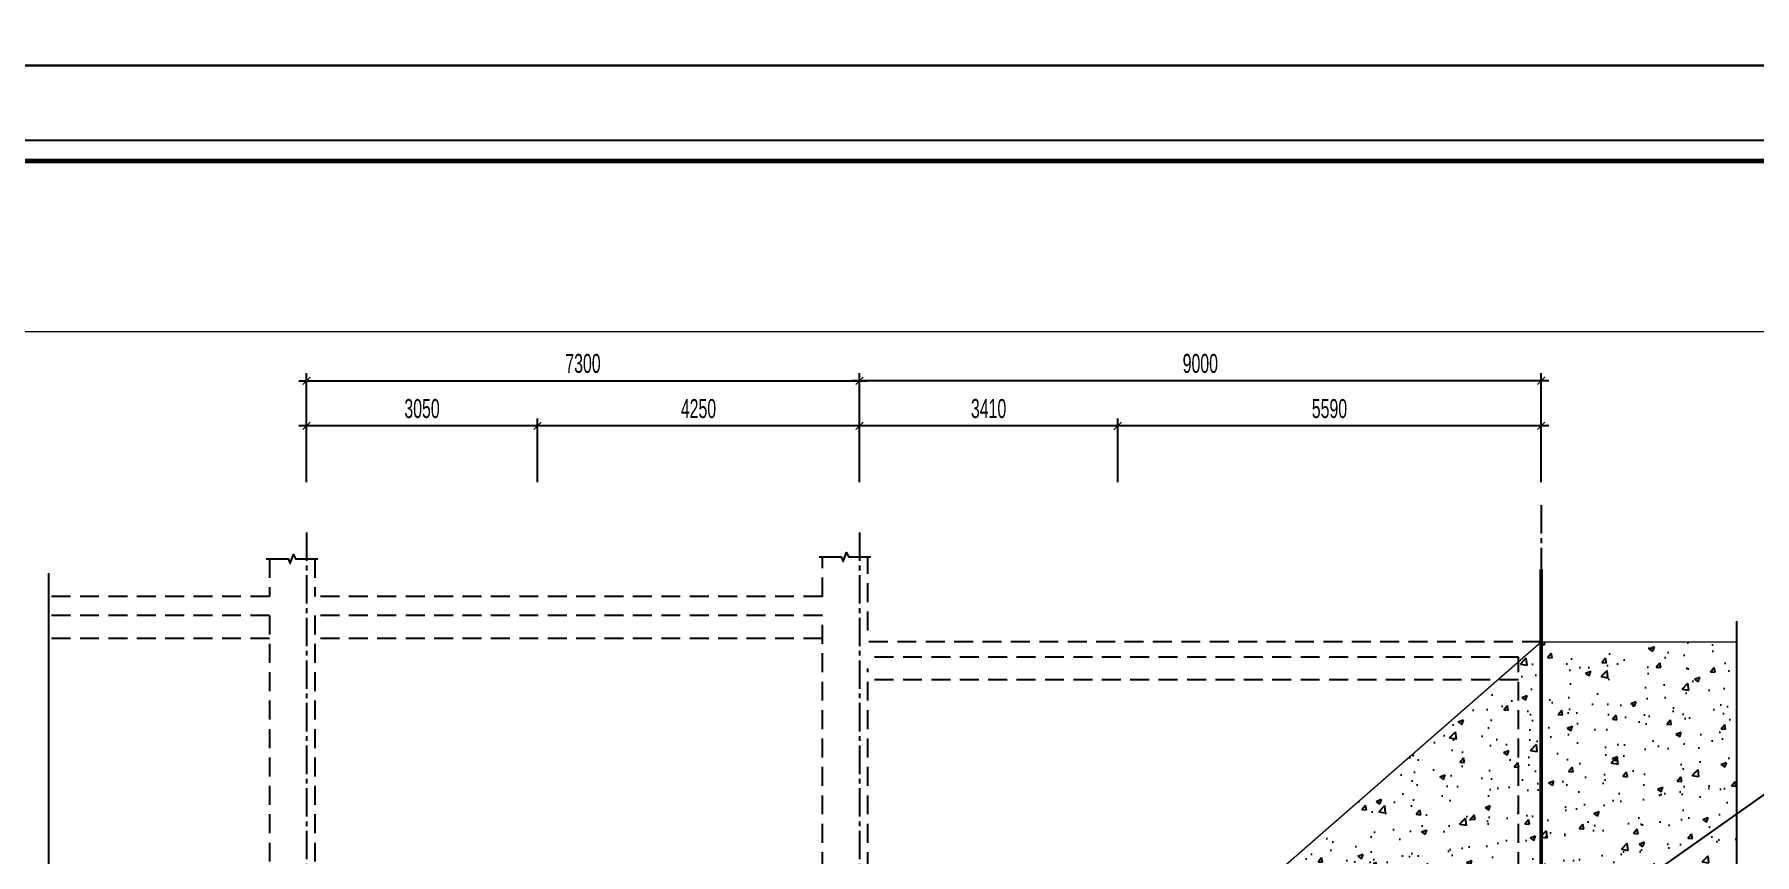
# Model space of a CAD drawing. Extents: x 71 to 3057337, y -14 to 345257.
# Drawn here: x 2984424 to 3029843, y 110589 to 132240 of the extents above; entities that cross this region are included whole.
import ezdxf

# ---------------------------------------------------------------- set-up
doc = ezdxf.new("R2010")
doc.units = 0
doc.header["$LTSCALE"] = 1000
doc.header["$MEASUREMENT"] = 0
doc.header["$PDMODE"] = 3
doc.linetypes.add('CENTER2', pattern=[1.125, 0.75, -0.125, 0.125, -0.125])
doc.linetypes.add('HIDDEN', pattern=[0.375, 0.25, -0.125])
doc.layers.get('0').update_dxf_attribs({"linetype": 'CONTINUOUS'})
doc.layers.get('Defpoints').update_dxf_attribs({"linetype": 'CONTINUOUS'})
doc.layers.add('A-WALL', color=4, linetype='CONTINUOUS', lineweight=9)
doc.layers.add('KCS_CHI', color=1, linetype='CONTINUOUS', lineweight=15)
for name, color, linetype in [('CDC-KHUNGTEN', 7, 'CONTINUOUS'), ('CDC.01.AXIS', 160, 'CENTER2'), ('CDC.02.DIM', 1, 'CONTINUOUS'), ('CDC.04.HIDDEN', 8, 'HIDDEN'), ('CDC.06.TEXT', 2, 'CONTINUOUS'), ('CDC.10.HATCH', 9, 'CONTINUOUS'), ('CHI', 1, 'CONTINUOUS'), ('DIM', 1, 'CONTINUOUS'), ('hiddend', 146, 'HIDDEN')]:
    doc.layers.add(name, color=color, linetype=linetype)
doc.layers.add('KCS_Plotter', color=11, linetype='CONTINUOUS', plot=False)
doc.styles.add('ARIAL', font='arial.ttf', dxfattribs={"width": 0.6})
doc.dimstyles.new('D-25', dxfattribs={"dimtxt": 500, "dimasz": 200, "dimexe": 200, "dimexo": 0, "dimgap": 200, "dimtad": 1, "dimdec": 0, "dimlfac": 0.5, "dimzin": 13, "dimdsep": 46, "dimtxsty": 'ARIAL', "dimblk": 'ARCHTICK', "dimcen": 0, "dimdle": 200, "dimclrd": 1, "dimclre": 1, "dimclrt": 2, "dimadec": 0, "dimazin": 0, "dimtfac": 1, "dimtdec": 0, "dimtix": 1, "dimtmove": 2, "dimatfit": 3, "dimldrblk": 'ARCHTICK', "dimfxl": 1, "dimtolj": 1, "dimtzin": 13, "dimarcsym": 0})

# ---------------------------------------------------------------- blocks, each defined once
blk = doc.blocks.new('_ARCHTICK')
at = {"color": 0, "linetype": 'ByBlock', "const_width": 0.15}
blk.add_lwpolyline([(-0.5, -0.5), (0.5, 0.5)], dxfattribs=at)
blk = doc.blocks.new('*D161')
at = {"layer": 'CDC.02.DIM', "color": 1, "lineweight": -2, "transparency": 16777216}
for p, q in [((3024408, 123097), (3006008, 123097)), ((3006208, 120418), (3006208, 123297)), ((3024208, 120418), (3024208, 123297))]:
    blk.add_line(p, q, dxfattribs=at)
at = {"layer": 'Defpoints', "color": 0, "transparency": 16777216}
for p in [(3006208, 123097), (3006208, 120418), (3024208, 120418)]:
    blk.add_point(p, dxfattribs=at)
at = {"layer": 'CDC.02.DIM', "color": 1, "lineweight": -2, "transparency": 16777216, "xscale": 200, "yscale": 200, "zscale": 200, "rotation": 180}
blk.add_blockref('_ARCHTICK', (3006208, 123097), dxfattribs=at)
at = {"layer": 'CDC.02.DIM', "color": 1, "lineweight": -2, "transparency": 16777216, "xscale": 200, "yscale": 200, "zscale": 200}
blk.add_blockref('_ARCHTICK', (3024208, 123097), dxfattribs=at)
at = {"layer": 'CDC.02.DIM', "color": 2, "transparency": 16777216, "insert": (3015208, 123552), "char_height": 500, "attachment_point": 5, "style": 'ARIAL'}
blk.add_mtext('\\A1;9000', dxfattribs=at)
blk = doc.blocks.new('*D162')
at = {"layer": 'A-WALL', "color": 1, "lineweight": -2, "transparency": 16777216}
for p, q in [((3006408, 121905), (2997508, 121905)), ((2997708, 120418), (2997708, 122105)), ((3006208, 120418), (3006208, 122105))]:
    blk.add_line(p, q, dxfattribs=at)
at = {"layer": 'Defpoints', "color": 0, "transparency": 16777216}
for p in [(2997708, 121905), (2997708, 120418), (3006208, 120418)]:
    blk.add_point(p, dxfattribs=at)
at = {"layer": 'A-WALL', "color": 1, "lineweight": -2, "transparency": 16777216, "xscale": 200, "yscale": 200, "zscale": 200, "rotation": 180}
blk.add_blockref('_ARCHTICK', (2997708, 121905), dxfattribs=at)
at = {"layer": 'A-WALL', "color": 1, "lineweight": -2, "transparency": 16777216, "xscale": 200, "yscale": 200, "zscale": 200}
blk.add_blockref('_ARCHTICK', (3006208, 121905), dxfattribs=at)
at = {"layer": 'A-WALL', "color": 2, "transparency": 16777216, "insert": (3001958, 122360), "char_height": 500, "attachment_point": 5, "style": 'ARIAL'}
blk.add_mtext('\\A1;4250', dxfattribs=at)
blk = doc.blocks.new('*D163')
at = {"layer": 'A-WALL', "color": 1, "lineweight": -2, "transparency": 16777216}
for p, q in [((2997908, 121905), (2991408, 121905)), ((2991608, 120418), (2991608, 122105)), ((2997708, 120418), (2997708, 122105))]:
    blk.add_line(p, q, dxfattribs=at)
at = {"layer": 'Defpoints', "color": 0, "transparency": 16777216}
for p in [(2991608, 121905), (2991608, 120418), (2997708, 120418)]:
    blk.add_point(p, dxfattribs=at)
at = {"layer": 'A-WALL', "color": 1, "lineweight": -2, "transparency": 16777216, "xscale": 200, "yscale": 200, "zscale": 200, "rotation": 180}
blk.add_blockref('_ARCHTICK', (2991608, 121905), dxfattribs=at)
at = {"layer": 'A-WALL', "color": 1, "lineweight": -2, "transparency": 16777216, "xscale": 200, "yscale": 200, "zscale": 200}
blk.add_blockref('_ARCHTICK', (2997708, 121905), dxfattribs=at)
at = {"layer": 'A-WALL', "color": 2, "transparency": 16777216, "insert": (2994658, 122361), "char_height": 500, "attachment_point": 5, "style": 'ARIAL'}
blk.add_mtext('\\A1;3050', dxfattribs=at)
blk = doc.blocks.new('*D164')
at = {"layer": 'A-WALL', "color": 1, "lineweight": -2, "transparency": 16777216}
for p, q in [((2991408, 123097), (3006408, 123097)), ((2991608, 120418), (2991608, 123297)), ((3006208, 120418), (3006208, 123297))]:
    blk.add_line(p, q, dxfattribs=at)
at = {"layer": 'Defpoints', "color": 0, "transparency": 16777216}
for p in [(3006208, 123097), (2991608, 120418), (3006208, 120418)]:
    blk.add_point(p, dxfattribs=at)
at = {"layer": 'A-WALL', "color": 1, "lineweight": -2, "transparency": 16777216, "xscale": 200, "yscale": 200, "zscale": 200, "rotation": 180}
blk.add_blockref('_ARCHTICK', (2991608, 123097), dxfattribs=at)
at = {"layer": 'A-WALL', "color": 1, "lineweight": -2, "transparency": 16777216, "xscale": 200, "yscale": 200, "zscale": 200}
blk.add_blockref('_ARCHTICK', (3006208, 123097), dxfattribs=at)
at = {"layer": 'A-WALL', "color": 2, "transparency": 16777216, "insert": (2998908, 123552), "char_height": 500, "attachment_point": 5, "style": 'ARIAL'}
blk.add_mtext('\\A1;7300', dxfattribs=at)
blk = doc.blocks.new('*D165')
at = {"layer": 'CDC.02.DIM', "color": 1, "lineweight": -2, "transparency": 16777216}
for p, q in [((3024408, 121905), (3012828, 121905)), ((3013028, 120418), (3013028, 122105)), ((3024208, 120418), (3024208, 122105))]:
    blk.add_line(p, q, dxfattribs=at)
at = {"layer": 'Defpoints', "color": 0, "transparency": 16777216}
for p in [(3013028, 121905), (3013028, 120418), (3024208, 120418)]:
    blk.add_point(p, dxfattribs=at)
at = {"layer": 'CDC.02.DIM', "color": 1, "lineweight": -2, "transparency": 16777216, "xscale": 200, "yscale": 200, "zscale": 200, "rotation": 180}
blk.add_blockref('_ARCHTICK', (3013028, 121905), dxfattribs=at)
at = {"layer": 'CDC.02.DIM', "color": 1, "lineweight": -2, "transparency": 16777216, "xscale": 200, "yscale": 200, "zscale": 200}
blk.add_blockref('_ARCHTICK', (3024208, 121905), dxfattribs=at)
at = {"layer": 'CDC.02.DIM', "color": 2, "transparency": 16777216, "insert": (3018618, 122360), "char_height": 500, "attachment_point": 5, "style": 'ARIAL'}
blk.add_mtext('\\A1;5590', dxfattribs=at)
blk = doc.blocks.new('*D166')
at = {"layer": 'CDC.02.DIM', "color": 1, "lineweight": -2, "transparency": 16777216}
for p, q in [((3013228, 121905), (3006008, 121905)), ((3006208, 120418), (3006208, 122105)), ((3013028, 120418), (3013028, 122105))]:
    blk.add_line(p, q, dxfattribs=at)
at = {"layer": 'Defpoints', "color": 0, "transparency": 16777216}
for p in [(3006208, 121905), (3006208, 120418), (3013028, 120418)]:
    blk.add_point(p, dxfattribs=at)
at = {"layer": 'CDC.02.DIM', "color": 1, "lineweight": -2, "transparency": 16777216, "xscale": 200, "yscale": 200, "zscale": 200, "rotation": 180}
blk.add_blockref('_ARCHTICK', (3006208, 121905), dxfattribs=at)
at = {"layer": 'CDC.02.DIM', "color": 1, "lineweight": -2, "transparency": 16777216, "xscale": 200, "yscale": 200, "zscale": 200}
blk.add_blockref('_ARCHTICK', (3013028, 121905), dxfattribs=at)
at = {"layer": 'CDC.02.DIM', "color": 2, "transparency": 16777216, "insert": (3009618, 122361), "char_height": 500, "attachment_point": 5, "style": 'ARIAL'}
blk.add_mtext('\\A1;3410', dxfattribs=at)
blk = doc.blocks.new('*D176')
at = {"layer": 'CDC.02.DIM', "color": 1, "lineweight": -2, "transparency": 16777216}
for p, q in [((3024408, 121905), (3012828, 121905)), ((3013028, 120418), (3013028, 122105)), ((3024208, 120418), (3024208, 122105))]:
    blk.add_line(p, q, dxfattribs=at)
at = {"layer": 'Defpoints', "color": 0, "transparency": 16777216}
for p in [(3013028, 121905), (3013028, 120418), (3024208, 120418)]:
    blk.add_point(p, dxfattribs=at)
at = {"layer": 'CDC.02.DIM', "color": 1, "lineweight": -2, "transparency": 16777216, "xscale": 200, "yscale": 200, "zscale": 200, "rotation": 180}
blk.add_blockref('_ARCHTICK', (3013028, 121905), dxfattribs=at)
at = {"layer": 'CDC.02.DIM', "color": 1, "lineweight": -2, "transparency": 16777216, "xscale": 200, "yscale": 200, "zscale": 200}
blk.add_blockref('_ARCHTICK', (3024208, 121905), dxfattribs=at)
at = {"layer": 'CDC.02.DIM', "color": 2, "transparency": 16777216, "insert": (3018618, 122360), "char_height": 500, "attachment_point": 5, "style": 'ARIAL'}
blk.add_mtext('\\A1;5590', dxfattribs=at)
blk = doc.blocks.new('*D178')
at = {"layer": 'CDC.02.DIM', "color": 1, "lineweight": -2, "transparency": 16777216}
blk.add_line((3015486, 106503), (3018423, 106503), dxfattribs=at)
blk.add_arc((3013081, 106503), 5143, 360, 41.0798, dxfattribs=at)
at = {"layer": 'Defpoints', "color": 0, "transparency": 16777216}
for p in [(3024208, 116203), (3018077, 107720), (3008608, 106503), (3013028, 106457), (3015486, 106503)]:
    blk.add_point(p, dxfattribs=at)
at = {"layer": 'CDC.02.DIM', "color": 1, "lineweight": -2, "transparency": 16777216, "xscale": 200, "yscale": 200, "zscale": 200}
for p, rotation in [((3016957, 109882), 131.0797610086065), ((3018223, 106503), 269.9999999999998)]:
    blk.add_blockref('_ARCHTICK', p, dxfattribs=dict(at, rotation=rotation))
at = {"layer": 'CDC.02.DIM', "color": 2, "transparency": 16777216, "insert": (3018319, 108465), "char_height": 500, "attachment_point": 5, "rotation": 290.5399, "style": 'ARIAL'}
blk.add_mtext('\\A1;41°', dxfattribs=at)
blk = doc.blocks.new('KHUNG TEN')
at = {"layer": 'CDC-KHUNGTEN', "color": 8}
blk.add_lwpolyline([(75096, 1100), (83000, 1100), (83000, 58300), (3000, 58300), (3000, 1100), (75096, 1100)], dxfattribs=at)
at = {"layer": 'CDC-KHUNGTEN', "color": 255, "lineweight": 60}
blk.add_lwpolyline([(74900, 1400), (74900, 58000), (3300, 58000), (3300, 1400), (74900, 1400)], close=True, dxfattribs=at)
at = {"layer": 'Defpoints', "color": 1, "ltscale": 0.2}
blk.add_lwpolyline([(0, 0), (0, 59400), (84100, 59400), (84100, 0), (0, 0)], close=True, dxfattribs=at)

msp = doc.modelspace()

# ---------------------------------------------------------------- hatches: boundary and pattern name
at = {"layer": 'CDC.10.HATCH'}
h = msp.add_hatch(dxfattribs=at)
h.set_pattern_fill('AR-CONC', color=256, scale=200, style=0)
h.set_pattern_definition([(50, (0, 0), (1434.52037, -125.50427), [150, -1650]), (355, (0, 0), (-277.5027, 1504.3843), [120, -1320]), (100.4514, (119.5, -10.5), (1157.01876, 1378.8791), [127.4804, -1402.2842]), (46.1842, (0, 400), (2134.4821, -331.038), [225, -2475]), (96.6356, (177.9, 372.4), (1869.3254, 1948.2357), [191.2206, -2103.426]), (351.1842, (0, 400), (1869.3239, 1948.2372), [180, -1980]), (21, (200, 300), (1193.8141, -805.2378), [150, -1650]), (326, (200, 300), (486.63066, 1450.3001), [120, -1320]), (71.4514, (299.5, 232.9), (1680.44526, 645.061), [127.4804, -1402.2842]), (37.5, (0, 0), (24.31971, 665.78771), [0, -1304, 0, -1340, 0, -1325]), (7.5, (0, 0), (526.13907, 788.82342), [0, -764, 0, -1274, 0, -505]), (327.5, (-446, 0), (1067.64487, -45.10974), [0, -500, 0, -1560, 0, -2070]), (317.5, (-646, 0), (1166.37234, 200.20996), [0, -650, 0, -1036, 0, -1470])])
h.paths.add_polyline_path([(3029376.2, 104918.4), (3029082.6, 105045.9), (3029669.9, 105259.7), (3029376.2, 105387.2), (3029376.2, 116202.8), (3024208, 116202.8), (3013978, 107285), (3013978, 96102.8), (3029376.2, 96102.8)])
h.paths.add_polyline_path([(3015203.5, 99724.3), (3015203.5, 100881.3), (3015964, 100881.3), (3015964, 99724.3)], flags=24)
h.paths.add_polyline_path([(3015203.5, 106944.5), (3015203.5, 108061.2), (3015964, 108061.2), (3015964, 106944.5)], flags=24)
h.paths.add_polyline_path([(3018521.7, 108995.6), (3018820.1, 108199.1), (3018115.9, 107935.2), (3017817.5, 108731.8)], flags=24)
h.paths.add_polyline_path([(3015203.5, 104944.5), (3015203.5, 106061.2), (3015964, 106061.2), (3015964, 104944.5)], flags=24)

# ---------------------------------------------------------------- linework, layer by layer
at = {"layer": 'CDC.01.AXIS', "color": 5, "linetype": 'CENTER2'}
for p, q in [((3024208, 119812.5), (3024208, 92648.8)), ((2991608, 119091.3), (2991608, 92527.6)), ((3006208, 119091.3), (3006208, 92527.6))]:
    msp.add_line(p, q, dxfattribs=at)
at = {"layer": 'CDC.04.HIDDEN', "ltscale": 2}
for p, q in [((2990628, 118394.7), (2990628, 117402.8)), ((2991828, 118394.7), (2991828, 117402.8)), ((3005228, 117402.8), (3005228, 118447.6)), ((3006428, 116502.8), (3006428, 118447.6)), ((2990628, 117402.8), (2984791.6, 117402.8)), ((3005228, 117402.8), (2991828, 117402.8)), ((2990628, 116902.8), (2984791.6, 116902.8)), ((2990628, 116902.8), (2990628, 107902.8)), ((2991828, 116902.8), (2991828, 101302.8)), ((3005228, 116902.8), (2991828, 116902.8)), ((3005228, 107902.8), (3005228, 116902.8)), ((2990628, 116290.1), (2984791.6, 116290.1)), ((3005228, 116290.1), (2991828, 116290.1)), ((3024208, 116202.8), (3006428, 116202.8)), ((3024208, 101302.8), (3024208, 116202.8)), ((3023608, 115802.8), (3006428, 115802.8)), ((3006428, 107902.8), (3006428, 115502.8)), ((3023608, 107902.8), (3023608, 115802.8)), ((3023608, 115202.8), (3006428, 115202.8))]:
    msp.add_line(p, q, dxfattribs=at)
at = {"layer": 'CHI'}
msp.add_lwpolyline([(2984791.6, 118020.1), (2984791.6, 105551.5), (2984683.8, 105551.5), (2984897.4, 104165.1), (2984791.6, 104165.1), (2984791.6, 95776.3)], dxfattribs=at)
at = {"layer": 'DIM'}
for points in [[(3005145.6, 118447.6), (3005727.2, 118447.6), (3005778.2, 118330.1), (3005863.7, 118565), (3005914.7, 118447.6), (3006506.9, 118447.6)], [(2990545.6, 118394.7), (2991127.2, 118394.7), (2991178.2, 118277.2), (2991263.7, 118512.1), (2991314.7, 118394.7), (2991906.9, 118394.7)], [(3029376.2, 95734.7), (3029376.2, 104918.4), (3029082.6, 105045.9), (3029669.9, 105259.7), (3029376.2, 105387.2), (3029376.2, 116752.3)]]:
    msp.add_lwpolyline(points, dxfattribs=at)
at = {"layer": 'hiddend', "ltscale": 4, "const_width": 100}
msp.add_lwpolyline([(3024208, 118116.1), (3024208, 84809.3)], dxfattribs=at)
at = {"layer": 'KCS_CHI'}
for p, q in [((2912293.8, 124400.9), (3040776.6, 124400.9)), ((3013028, 106456.8), (3024208, 116202.8)), ((3024208, 116202.8), (3029376.2, 116202.8))]:
    msp.add_line(p, q, dxfattribs=at)
at = {"layer": 'KCS_Plotter'}
msp.add_line((2905956.6, 24496.7), (3057336.6, 131416.7), dxfattribs=at)

# ---------------------------------------------------------------- block references
at = {"layer": 'CDC.06.TEXT', "xscale": 1.799999996948813, "yscale": 1.799999996948813, "zscale": 1.799999996948813}
for p in [(2905956.6, 131416.7), (2905956.6, 24496.7)]:
    msp.add_blockref('KHUNG TEN', p, dxfattribs=at)

# ---------------------------------------------------------------- dimensions: what is measured, and where the dimension line sits
at = {"layer": 'A-WALL'}
for base, p1, p2, picture, middle in [((3006208, 123096.6), (2991608, 120417.7), (3006208, 120417.7), '*D164', (2998908, 123552)), ((2991608, 121905), (2997708, 120417.7), (2991608, 120417.7), '*D163', (2994658, 122360.5)), ((2997708, 121905), (3006208, 120417.7), (2997708, 120417.7), '*D162', (3001958, 122360.3))]:
    dim = msp.add_linear_dim(base=base, p1=p1, p2=p2, angle=180, dimstyle='D-25', dxfattribs=at)
    dim.commit()
    dim.dimension.update_dxf_attribs({"geometry": picture, "text_midpoint": middle})
at = {"layer": 'CDC.02.DIM'}
for base, p1, p2, picture, middle in [((3006208, 123096.6), (3024208, 120417.7), (3006208, 120417.7), '*D161', (3015208, 123551.8)), ((3006208, 121905), (3013028, 120417.7), (3006208, 120417.7), '*D166', (3009618, 122360.5)), ((3013028, 121905), (3024208, 120417.7), (3013028, 120417.7), '*D165', (3018618, 122360.3))]:
    dim = msp.add_linear_dim(base=base, p1=p1, p2=p2, angle=180, dimstyle='D-25', dxfattribs=at)
    dim.commit()
    dim.dimension.update_dxf_attribs({"geometry": picture, "text_midpoint": middle})
dim = msp.add_linear_dim(base=(3013028, 121905), p1=(3024208, 120417.7), p2=(3013028, 120417.7), dimstyle='D-25', dxfattribs=at)
dim.commit()
dim.dimension.update_dxf_attribs({"geometry": '*D176', "text_midpoint": (3018618, 122360.3)})
dim = msp.add_angular_dim_2l(base=(3018077.2, 107720.2), line1=((3008608, 106502.8), (3015486.1, 106502.8)), line2=((3013028, 106456.8), (3024208, 116202.8)), dimstyle='D-25', dxfattribs=at)
dim.commit()
dim.dimension.update_dxf_attribs({"geometry": '*D178', "text_midpoint": (3018318.8, 108465.4)})

doc.saveas('drawing.dxf')
